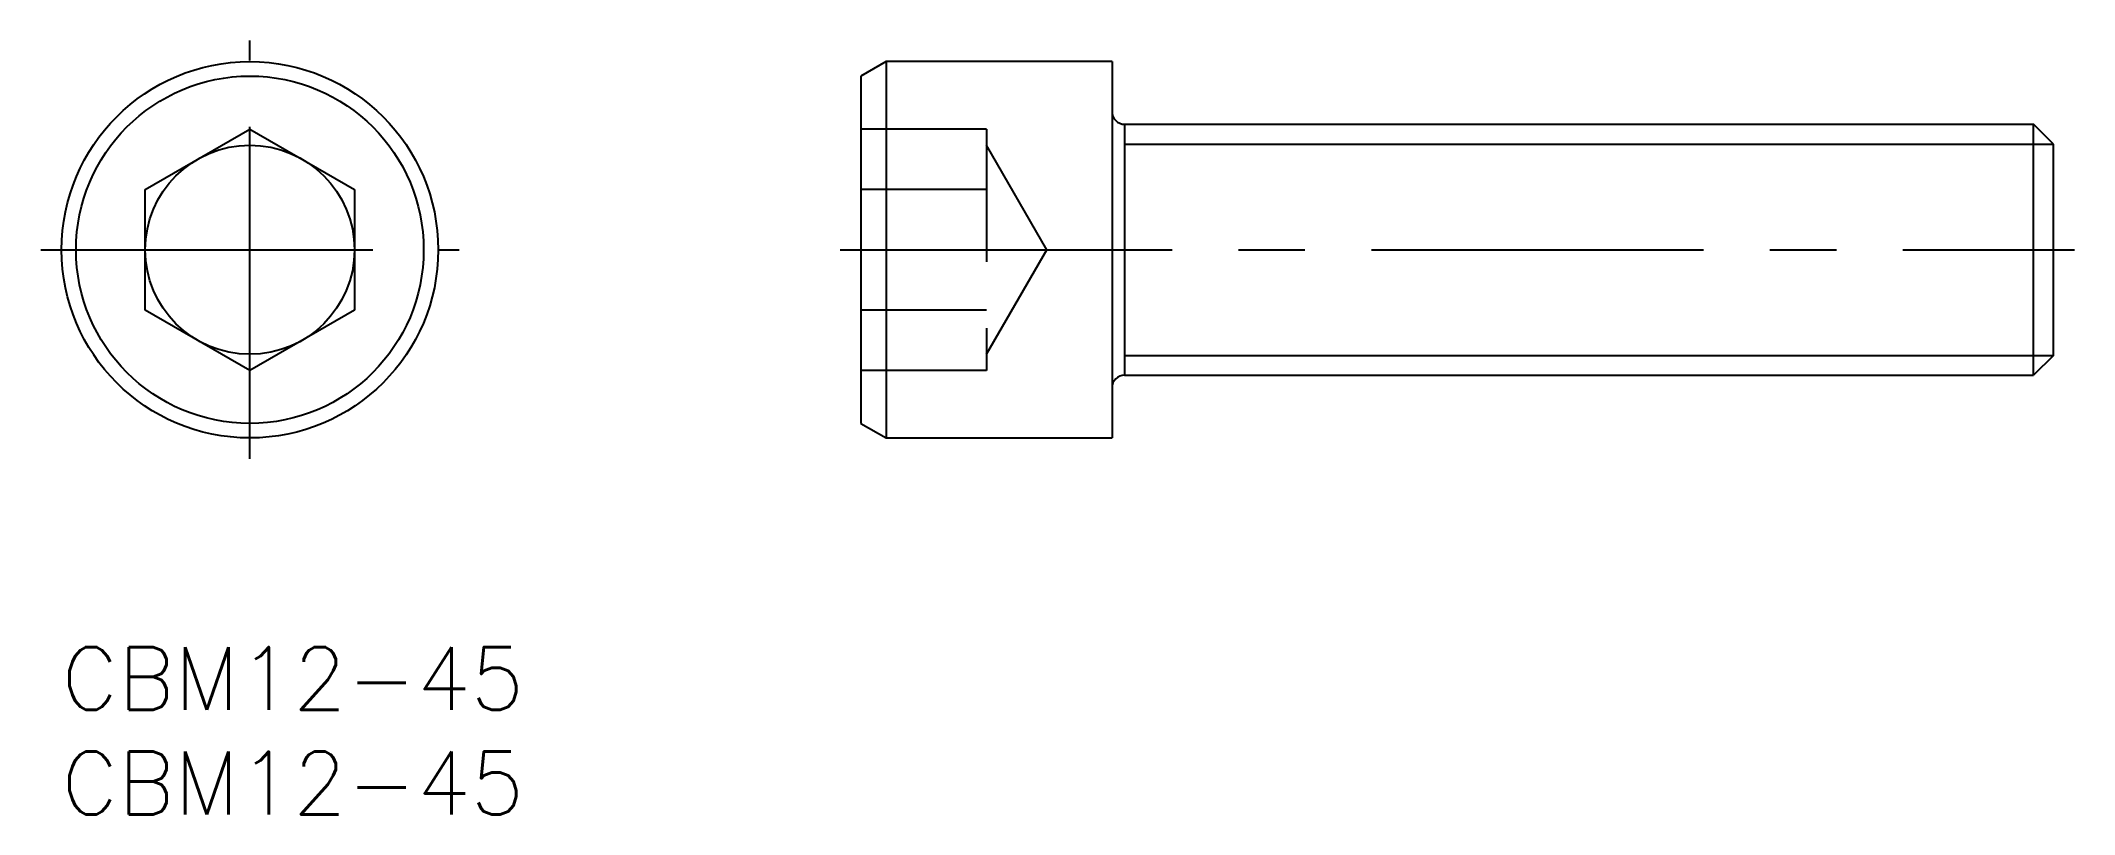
# Model space of a CAD drawing. Extents: x -1 to 96.2, y -8 to 29.
import ezdxf

# ---------------------------------------------------------------- set-up
doc = ezdxf.new("R2010")
doc.units = 0
doc.header["$LTSCALE"] = 0.5
doc.linetypes.add('CENTER', pattern=[50.8, 31.75, -6.35, 6.35, -6.35])
doc.linetypes.add('DASHED', pattern=[19.05, 12.7, -6.35])
for name, color, linetype in [('MSM_CENTER', 1, 'CENTER'), ('MSM_CONTINUOUS', 7, 'CONTINUOUS'), ('MSM_DASHED', 4, 'DASHED'), ('MSM_NARROW', 5, 'CONTINUOUS'), ('MSM_PART_NUMBER', 7, 'CONTINUOUS')]:
    doc.layers.add(name, color=color, linetype=linetype)
doc.styles.get("Standard").update_dxf_attribs({"font": 'txt.shx', "height": 1, "bigfont": 'bigfont.shx'})

# ---------------------------------------------------------------- blocks, each defined once
blk = doc.blocks.new('*U8')
at = {"layer": 'MSM_PART_NUMBER'}
blk.add_text('CBM12-45', height=3, dxfattribs=at).set_placement((0, -3))
blk = doc.blocks.new('*U9')
at = {"layer": 'MSM_PART_NUMBER'}
blk.add_text('CBM12-45', height=3, dxfattribs=at).set_placement((0, -8))

msp = doc.modelspace()

# ---------------------------------------------------------------- linework, layer by layer
at = {"layer": 'MSM_CENTER'}
for p, q in [((9, 9), (9, 29)), ((-1, 19), (19, 19)), ((37.21, 19), (96.21, 19))]:
    msp.add_line(p, q, dxfattribs=at)
at = {"layer": 'MSM_CONTINUOUS'}
for p, q in [((39.41, 28), (38.21, 27.307)), ((38.21, 27.307), (38.21, 10.693)), ((50.21, 28), (39.41, 28)), ((39.41, 28), (39.41, 10)), ((50.21, 28), (50.21, 10)), ((4, 21.887), (9, 24.774)), ((9, 24.774), (14, 21.887)), ((50.81, 25), (50.81, 13)), ((50.81, 25), (94.263, 25)), ((94.263, 13), (94.263, 25)), ((95.21, 24.053), (94.263, 25)), ((95.21, 13.947), (95.21, 24.053)), ((4, 16.113), (4, 21.887)), ((14, 21.887), (14, 16.113)), ((9, 13.226), (4, 16.113)), ((14, 16.113), (9, 13.226)), ((95.21, 13.947), (94.263, 13)), ((50.81, 13), (94.263, 13)), ((38.21, 10.693), (39.41, 10)), ((39.41, 10), (50.21, 10))]:
    msp.add_line(p, q, dxfattribs=at)
for radius in [9, 8.307, 5]:
    msp.add_circle((9, 19), radius, dxfattribs=at)
for centre, start, end in [((50.81, 25.6), 180, 270), ((50.81, 12.4), 90, 180)]:
    msp.add_arc(centre, 0.6, start, end, dxfattribs=at)
at = {"layer": 'MSM_DASHED'}
for p, q in [((44.21, 24.774), (38.21, 24.774)), ((44.21, 24.774), (44.21, 13.226)), ((47.096, 19), (44.21, 24)), ((44.21, 21.887), (38.21, 21.887)), ((44.21, 14), (47.096, 19)), ((44.21, 16.113), (38.21, 16.113)), ((44.21, 13.226), (38.21, 13.226))]:
    msp.add_line(p, q, dxfattribs=at)
at = {"layer": 'MSM_NARROW'}
for p, q in [((50.81, 24.053), (95.21, 24.053)), ((50.81, 13.947), (95.21, 13.947))]:
    msp.add_line(p, q, dxfattribs=at)

# ---------------------------------------------------------------- block references
at = {"layer": 'MSM_CONTINUOUS'}
for name in ['*U8', '*U9']:
    msp.add_blockref(name, (0, 0), dxfattribs=at)

doc.saveas('drawing.dxf')
